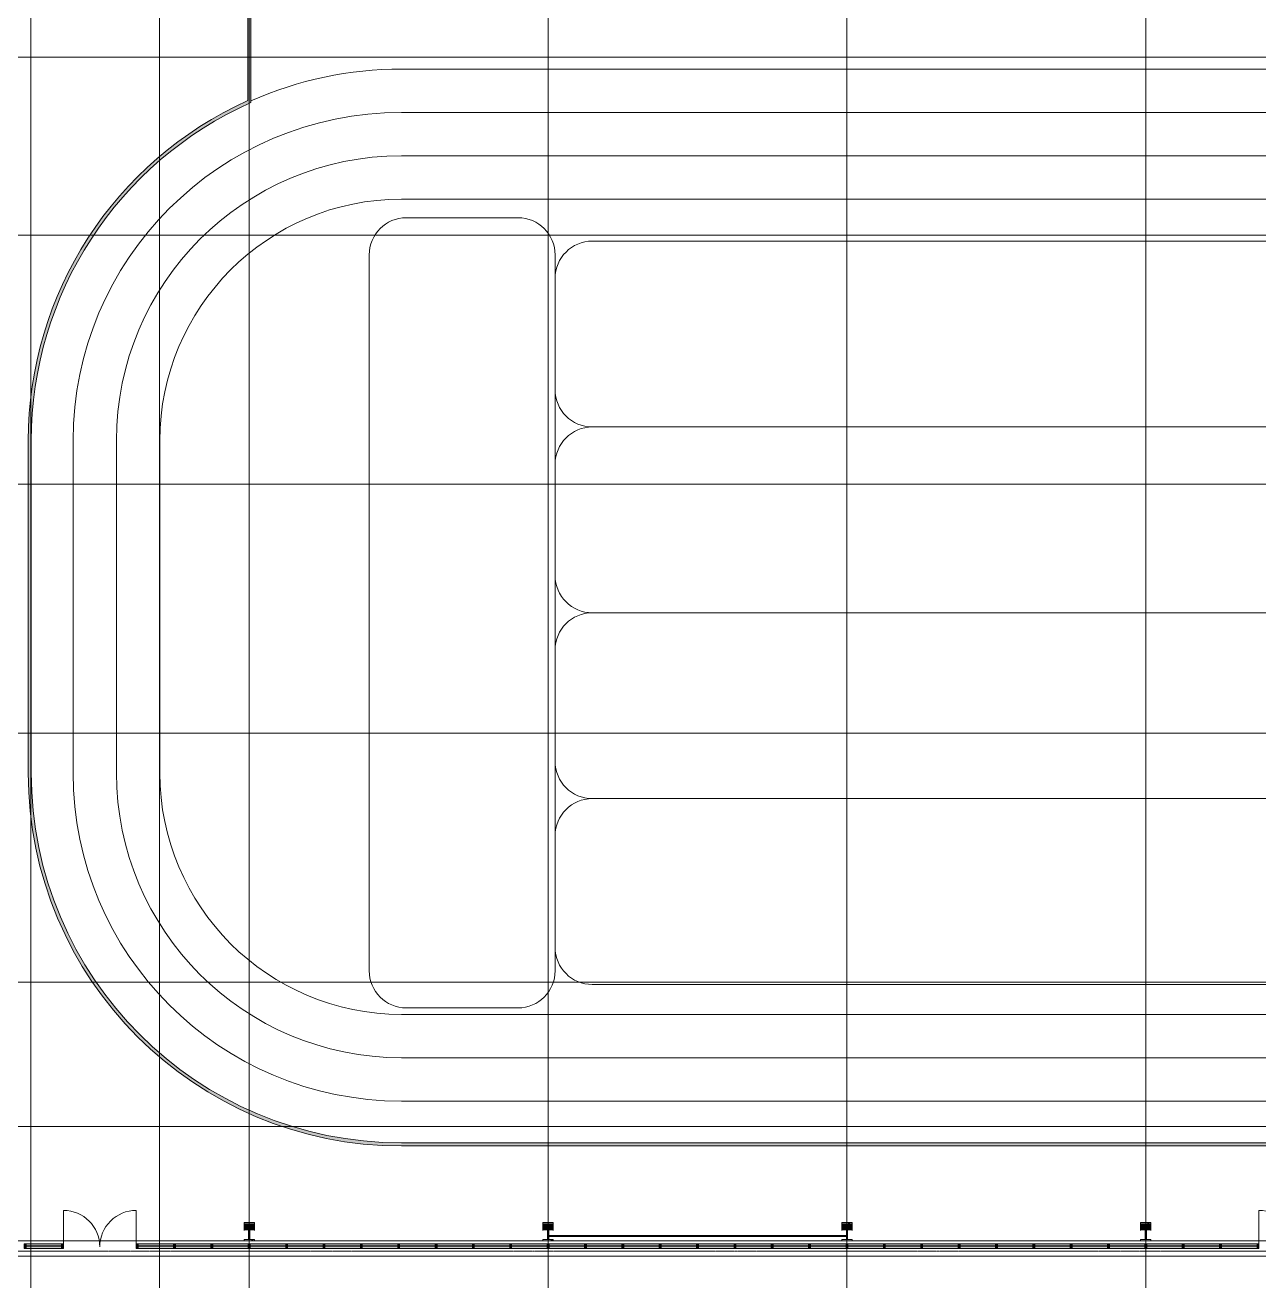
# Model space of a CAD drawing. Header units: inches. Extents: x 25369 to 33161, y -23509 to -20274.
# Drawn here: x 28798 to 29993, y -22398 to -21181 of the extents above; entities that cross this region are included whole.
import ezdxf

# ---------------------------------------------------------------- set-up
doc = ezdxf.new("R2010")
doc.units = ezdxf.units.IN
doc.header["$MEASUREMENT"] = 0
doc.linetypes.add('Dash 1_16_', pattern=[0.125, 0.0625, -0.0625])
doc.linetypes.add('Grid Line 1_2_', pattern=[0.875, 0.5, -0.125, 0.125, -0.125])
for name, color, linetype, lineweight in [('A-DETL', 90, 'Continuous', 9), ('A-DOOR', 31, 'Continuous', 9), ('A-FLOR-HRAL', 11, 'Continuous', 9), ('A-FLOR-OTLN', 90, 'Continuous', 9), ('A-GLAZ-CURT', 52, 'Continuous', 9), ('A-GLAZ-CWMG', 51, 'Continuous', 9), ('G-ANNO-SYMB', 111, 'Continuous', 9), ('S-BEAM', 12, 'Continuous', 9), ('S-GRID', 1, 'Continuous', 9)]:
    doc.layers.add(name, color=color, linetype=linetype, lineweight=lineweight)
pattern_1 = [(225, (29883.517, -22360.053), (19.00703, -19.00703), []), (225, (29883.517, -22388.853), (19.00703, -19.00703), [])]
pattern_2 = [(225, (29594.017, -22360.053), (19.00703, -19.00703), []), (225, (29594.017, -22388.853), (19.00703, -19.00703), [])]
pattern_3 = [(225, (29304.517, -22360.053), (19.00703, -19.00703), []), (225, (29304.517, -22388.853), (19.00703, -19.00703), [])]
pattern_4 = [(225, (29015.017, -22360.053), (19.00703, -19.00703), []), (225, (29015.017, -22388.853), (19.00703, -19.00703), [])]

# ---------------------------------------------------------------- blocks, each defined once
blk = doc.blocks.new('Struct_Xcel_Sports Complex_rvt-2-Overall Floor Plan')
at = {"layer": 'A-DETL', "linetype": 'Dash 1_16_'}
for p, q in [((23080.9, -22359.6), (22799.4, -22359.6)), ((23370.4, -22359.6), (23090.9, -22359.6)), ((23659.9, -22359.6), (23380.4, -22359.6)), ((23949.4, -22359.6), (23669.9, -22359.6)), ((24238.9, -22359.6), (23959.4, -22359.6)), ((24241.5, -22369.6), (22804, -22369.6))]:
    blk.add_line(p, q, dxfattribs=at)
blk = doc.blocks.new('Top Rail Type - Top Rail_Internal_-939601-Overall Floor Plan')
at = {"layer": 'A-FLOR-HRAL'}
h = blk.add_hatch(color=256, dxfattribs=at)
h.paths.add_polyline_path([(24601.9, -21906.1), (24604.9, -21906.1), (24604.9, -21143.4), (24601.9, -21143.4), (24601.9, -21872)], flags=0)
h.paths.add_polyline_path([(24601.9, -21142.4), (24604.9, -21142.4), (24604.9, -21140.3), (24601.9, -21140.2), (24601.9, -21142.2)], flags=0)
h.paths.add_polyline_path([(24604.9, -21139.3), (24604.9, -21135.1), (24601.9, -21135.1), (24601.9, -21139.2)], flags=0)
for points in [[(23087.4, -21256.6), (23087.4, -21165.6), (23084.4, -21165.6), (23084.4, -21254.6)], [(22871.7, -21584.1), (22874.8, -21584.1), (22875, -21570.7), (22875.8, -21557.4), (22877.2, -21542.8), (22878.7, -21531), (22880.9, -21517.8), (22883.6, -21504.8), (22886.8, -21491.9), (22890.5, -21479.1), (22894.6, -21466.4), (22899.2, -21453.9), (22904.3, -21441.6), (22909.8, -21429.5), (22915.8, -21417.6), (22922.2, -21405.9), (22929, -21394.4), (22936.3, -21383.3), (22943.9, -21372.4), (22952, -21361.8), (22960.5, -21351.5), (22969.3, -21341.5), (22978.5, -21331.9), (22988, -21322.6), (22997.9, -21313.7), (23008.1, -21305.1), (23018.6, -21296.9), (23029.4, -21289.2), (23040.5, -21281.8), (23051.9, -21274.8), (23065.3, -21267.4), (23075.3, -21262.2), (23087.4, -21256.6), (23084.4, -21254.6), (23072.3, -21260.3), (23060.4, -21266.5), (23048.8, -21273.1), (23037.4, -21280.2), (23026.3, -21287.6), (23015.5, -21295.5), (23005, -21303.7), (22994.8, -21312.3), (22984.9, -21321.3), (22975.4, -21330.7), (22966.2, -21340.4), (22957.4, -21350.4), (22948.9, -21360.8), (22940.8, -21371.5), (22933.2, -21382.4), (22924.9, -21395.4), (22918, -21407.2), (22912.7, -21416.9), (22906.7, -21428.8), (22901.2, -21441), (22896.2, -21453.4), (22891.6, -21465.9), (22887.4, -21478.7), (22883.8, -21491.5), (22880.6, -21504.5), (22877.9, -21517.6), (22875.7, -21530.8), (22874, -21544), (22872.7, -21557.3), (22872, -21570.7)], [(22871.7, -21906.1), (22874.8, -21906.1), (22874.8, -21584.1), (22871.7, -21584.1), (22871.7, -21872)], [(23233.3, -22267.6), (23233.3, -22264.5), (23219.9, -22264.3), (23205.6, -22263.4), (23193.1, -22262.3), (23179.8, -22260.5), (23166.6, -22258.3), (23153.5, -22255.5), (23140.5, -22252.3), (23127.6, -22248.6), (23114.9, -22244.4), (23100.3, -22238.9), (23089.9, -22234.6), (23077.7, -22229), (23065.3, -22222.7), (23054, -22216.5), (23042.5, -22209.6), (23030.2, -22201.4), (23020.4, -22194.5), (23009.7, -22186.3), (22999.4, -22177.8), (22989.4, -22168.8), (22979.8, -22159.5), (22970.5, -22149.9), (22961.5, -22139.9), (22953, -22129.6), (22944.8, -22118.9), (22937.1, -22108), (22929.7, -22096.8), (22922.8, -22085.3), (22916.3, -22073.6), (22910.3, -22061.6), (22904.7, -22049.4), (22899.6, -22037), (22894.9, -22024.5), (22890.7, -22011.7), (22887, -21998.8), (22883.8, -21985.8), (22881, -21972.7), (22878.8, -21959.5), (22877, -21946.2), (22875.8, -21932.8), (22875, -21919.5), (22874.8, -21906.1), (22871.7, -21906.1), (22872, -21919.3), (22872.7, -21932.4), (22873.9, -21945.6), (22875.6, -21958.7), (22877.7, -21971.7), (22880.4, -21984.7), (22883.5, -21997.5), (22887.1, -22010.2), (22891.1, -22022.8), (22895.6, -22035.2), (22900.5, -22047.4), (22905.9, -22059.5), (22911.7, -22071.4), (22918, -22083), (22924.9, -22094.7), (22931.7, -22105.5), (22939.2, -22116.4), (22947.1, -22127), (22955.4, -22137.3), (22964, -22147.3), (22973, -22157), (22982.3, -22166.3), (22992, -22175.3), (23002, -22183.9), (23012.3, -22192.2), (23022.9, -22200.1), (23033.8, -22207.6), (23044.9, -22214.6), (23056.3, -22221.3), (23068, -22227.6), (23079.8, -22233.4), (23091.9, -22238.8), (23104.1, -22243.7), (23116.5, -22248.2), (23129.1, -22252.2), (23141.8, -22255.8), (23156.6, -22259.3), (23167.6, -22261.6), (23180.6, -22263.7), (23193.7, -22265.4), (23206.9, -22266.6), (23220.1, -22267.3)], [(24243.4, -22267.6), (24258.4, -22267.2), (24269.8, -22266.6), (24282.9, -22265.4), (24296, -22263.7), (24309.1, -22261.6), (24322, -22258.9), (24334.8, -22255.8), (24347.5, -22252.2), (24360.1, -22248.2), (24372.5, -22243.7), (24384.8, -22238.8), (24398.8, -22232.4), (24408.7, -22227.6), (24421.6, -22220.6), (24431.7, -22214.6), (24442.9, -22207.6), (24453.7, -22200.1), (24464.3, -22192.2), (24474.6, -22183.9), (24484.6, -22175.3), (24494.3, -22166.3), (24504.1, -22156.5), (24512.6, -22147.3), (24521.3, -22137.3), (24529.5, -22127), (24537.4, -22116.4), (24545.6, -22104.4), (24552, -22094.4), (24558.7, -22083), (24564.9, -22071.4), (24570.7, -22059.5), (24576.1, -22047.4), (24581.1, -22035.2), (24585.5, -22022.8), (24589.6, -22010.2), (24593.2, -21997.5), (24596.3, -21984.7), (24598.9, -21971.7), (24601.1, -21958.7), (24602.7, -21945.6), (24604.1, -21930.1), (24604.7, -21919.3), (24604.9, -21906.1), (24601.9, -21906.1), (24601.6, -21919.5), (24600.9, -21932.8), (24599.6, -21946.2), (24597.9, -21959.5), (24595.6, -21972.7), (24592.9, -21985.8), (24589.7, -21998.8), (24585.9, -22011.7), (24581.8, -22024.5), (24577.1, -22037), (24572, -22049.4), (24566.4, -22061.6), (24560.3, -22073.6), (24553.8, -22085.3), (24546.9, -22096.8), (24539.2, -22108.6), (24531.8, -22118.9), (24523.7, -22129.6), (24515.1, -22139.9), (24506.2, -22149.9), (24496.9, -22159.5), (24487.2, -22168.8), (24477.2, -22177.8), (24466.9, -22186.3), (24456.3, -22194.5), (24445.3, -22202.2), (24433.9, -22209.7), (24422.6, -22216.5), (24410.9, -22223), (24398.8, -22229.1), (24386.7, -22234.6), (24374.4, -22239.7), (24361.8, -22244.4), (24349.1, -22248.6), (24336.2, -22252.3), (24323.2, -22255.5), (24310, -22258.3), (24296.8, -22260.5), (24283.5, -22262.3), (24270.2, -22263.5), (24256.8, -22264.3), (24243.4, -22264.5)], [(24118, -22267.6), (24243.4, -22267.6), (24243.4, -22264.5), (23233.3, -22264.5), (23233.3, -22267.6), (23977.7, -22267.6)]]:
    blk.add_hatch(color=256, dxfattribs=at).paths.add_polyline_path(points, flags=0)
for p, q in [((24601.9, -21135.1), (24601.9, -21139.2)), ((24604.9, -21135.1), (24604.9, -21139.3)), ((24601.9, -21140.2), (24601.9, -21142.5)), ((24601.9, -21143.4), (24601.9, -21906.1)), ((24604.9, -21140.3), (24604.9, -21142.4)), ((24604.9, -21143.3), (24604.9, -21906.1)), ((23084.4, -21165.6), (23087.4, -21165.6)), ((23084.4, -21254.6), (23084.4, -21165.6)), ((23087.4, -21256.6), (23087.4, -21165.6)), ((22871.7, -21906.1), (22871.7, -21584.1)), ((22874.8, -21906.1), (22874.8, -21584.1)), ((24243.4, -22264.5), (23233.3, -22264.5)), ((24243.4, -22267.6), (23233.3, -22267.6))]:
    blk.add_line(p, q, dxfattribs=at)
for centre, radius, start, end in [((23233.3, -21584.1), 361.5, 114.3202, 180), ((23233.3, -21584.1), 358.5, 114.0064, 180), ((23233.3, -21906.1), 361.5, 180, 270), ((23233.3, -21906.1), 358.5, 180, 270), ((24243.4, -21906.1), 358.5, 270, 0), ((24243.4, -21906.1), 361.5, 270, 0)]:
    blk.add_arc(centre, radius, start, end, dxfattribs=at)
blk = doc.blocks.new('columns and girder2 - one-V32-Overall Floor Plan')
at = {"layer": 'S-BEAM'}
h = blk.add_hatch(dxfattribs=at)
h.set_pattern_fill('FP_29', color=256, style=0, pattern_type=2)
h.set_pattern_definition(pattern_1)
h.paths.add_polyline_path([(-5, -0.5), (-5, -2), (5, -2), (5, -0.5)], flags=0)
h.paths.add_polyline_path([(-5, -17), (-5, -18.5), (5, -18.5), (5, -17)], flags=0)
h.paths.add_polyline_path([(5, -1204.9), (-5, -1204.9), (-5, -1206.4), (5, -1206.4)], flags=0)
h.paths.add_polyline_path([(5, -1224.3), (-5, -1224.3), (-5, -1225), (5, -1225)], flags=0)
h = blk.add_hatch(color=256, dxfattribs=at)
h.paths.add_polyline_path([(5, -10.7), (0.6, -10.7), (0.6, -17), (5, -17)], flags=0)
h.paths.add_polyline_path([(-5, -10.7), (-5, -17), (-0.6, -17), (-0.6, -10.7)], flags=0)
h = blk.add_hatch(dxfattribs=at)
h.set_pattern_fill('FP_29', color=256, style=0, pattern_type=2)
h.set_pattern_definition(pattern_1)
h.paths.add_polyline_path([(-0.6, -2), (-0.6, -17), (0.6, -17), (0.6, -2)], flags=0)
h.paths.add_polyline_path([(-0.6, -1206.4), (-0.6, -1224.3), (0.6, -1224.3), (0.6, -1206.4)], flags=0)
at = {"layer": 'S-BEAM', "lineweight": 15}
for p, q in [((5, -0.5), (-5, -0.5)), ((-5, -0.5), (-5, -2)), ((-5, -2), (5, -2)), ((0.6, -2), (-0.6, -2)), ((-0.6, -2), (-0.6, -17)), ((0.6, -17), (0.6, -2)), ((5, -2), (5, -0.5)), ((5, -17), (-5, -17)), ((-5, -17), (-5, -18.5)), ((-5, -18.5), (5, -18.5)), ((-0.6, -17), (0.6, -17)), ((5, -18.5), (5, -17))]:
    blk.add_line(p, q, dxfattribs=at)
at = {"layer": 'S-BEAM'}
for p, q in [((-5, -17), (-5, -10.7)), ((5, -10.7), (5, -17))]:
    blk.add_line(p, q, dxfattribs=at)
blk = doc.blocks.new('columns and girder2 - one-V33-Overall Floor Plan')
at = {"layer": 'S-BEAM'}
h = blk.add_hatch(dxfattribs=at)
h.set_pattern_fill('FP_30', color=256, style=0, pattern_type=2)
h.set_pattern_definition(pattern_2)
h.paths.add_polyline_path([(5, -0.5), (-5, -0.5), (-5, -2), (5, -2)], flags=0)
h.paths.add_polyline_path([(5, -17), (-5, -17), (-5, -18.5), (5, -18.5)], flags=0)
h.paths.add_polyline_path([(-5, -1204.9), (-5, -1206.4), (5, -1206.4), (5, -1204.9), (3.1, -1204.9)], flags=0)
h.paths.add_polyline_path([(5, -1224.3), (-5, -1224.3), (-5, -1225), (5, -1225)], flags=0)
h = blk.add_hatch(color=256, dxfattribs=at)
h.paths.add_polyline_path([(-0.6, -10.7), (-5, -10.7), (-5, -17), (-0.6, -17), (-0.6, -13.6)], flags=0)
h.paths.add_polyline_path([(3.1, -10.7), (0.6, -10.7), (0.6, -17), (5, -17), (5, -10.7)], flags=0)
h = blk.add_hatch(dxfattribs=at)
h.set_pattern_fill('FP_30', color=256, style=0, pattern_type=2)
h.set_pattern_definition(pattern_2)
h.paths.add_polyline_path([(0, -5.7), (0.2, -5.6), (0, -5.7)], flags=0)
h.paths.add_polyline_path([(0.6, -2), (-0.6, -2), (-0.6, -17), (0.6, -17), (0.6, -5.7), (-0.2, -5.7), (-0.4, -5.3), (-0.2, -4.8), (0, -4.7), (0.6, -4.7), (0.6, -3.9)], flags=0)
h.paths.add_polyline_path([(0.6, -1206.4), (-0.6, -1206.4), (-0.6, -1224.3), (0.6, -1224.3), (0.6, -1222.3), (0, -1222.2), (-0.3, -1222), (-0.4, -1221.7), (-0.2, -1221.4), (0, -1221.3), (0.6, -1221.3), (0.6, -1214.3)], flags=0)
at = {"layer": 'S-BEAM', "lineweight": 15}
for p, q in [((5, -0.5), (-5, -0.5)), ((-5, -0.5), (-5, -2)), ((-5, -2), (5, -2)), ((0.6, -2), (-0.6, -2)), ((-0.6, -2), (-0.6, -17)), ((0.6, -4.7), (0.6, -2)), ((0.6, -17), (0.6, -5.7)), ((5, -2), (5, -0.5)), ((5, -17), (-5, -17)), ((-5, -17), (-5, -18.5)), ((-5, -18.5), (5, -18.5)), ((-0.6, -17), (0.6, -17)), ((5, -18.5), (5, -17))]:
    blk.add_line(p, q, dxfattribs=at)
at = {"layer": 'S-BEAM'}
for p, q in [((-5, -17), (-5, -10.7)), ((5, -10.7), (5, -17))]:
    blk.add_line(p, q, dxfattribs=at)
blk = doc.blocks.new('columns and girder2 - one-V34-Overall Floor Plan')
at = {"layer": 'S-BEAM'}
h = blk.add_hatch(dxfattribs=at)
h.set_pattern_fill('FP_31', color=256, style=0, pattern_type=2)
h.set_pattern_definition(pattern_3)
h.paths.add_polyline_path([(5, -0.5), (-5, -0.5), (-5, -2), (5, -2)], flags=0)
h.paths.add_polyline_path([(-5, -17), (-5, -18.5), (5, -18.5), (5, -17)], flags=0)
h.paths.add_polyline_path([(-5, -1204.9), (-5, -1206.4), (5, -1206.4), (5, -1204.9)], flags=0)
h.paths.add_polyline_path([(5, -1224.3), (-5, -1224.3), (-5, -1225), (5, -1225)], flags=0)
h = blk.add_hatch(color=256, dxfattribs=at)
h.paths.add_polyline_path([(0.6, -10.7), (0.6, -17), (5, -17), (5, -10.7)], flags=0)
h.paths.add_polyline_path([(-5, -10.7), (-5, -17), (-0.6, -17), (-0.6, -10.7)], flags=0)
h = blk.add_hatch(dxfattribs=at)
h.set_pattern_fill('FP_31', color=256, style=0, pattern_type=2)
h.set_pattern_definition(pattern_3)
h.paths.add_polyline_path([(0.6, -2), (-0.6, -2), (-0.6, -4.7), (0.1, -4.8), (0.3, -4.9), (0.4, -5.3), (0.3, -5.6), (-0.1, -5.7), (-0.6, -5.7), (-0.6, -17), (0.6, -17), (0.6, -3.9)], flags=0)
h.paths.add_polyline_path([(-0.6, -1206.4), (-0.6, -1221.3), (-0.3, -1221.3), (0, -1221.5), (0.1, -1221.8), (-0.1, -1222.1), (-0.3, -1222.3), (-0.6, -1222.3), (-0.6, -1224.3), (0.6, -1224.3), (0.6, -1206.4)], flags=0)
at = {"layer": 'S-BEAM', "lineweight": 15}
for p, q in [((5, -0.5), (-5, -0.5)), ((-5, -0.5), (-5, -2)), ((-5, -2), (5, -2)), ((0.6, -2), (-0.6, -2)), ((-0.6, -2), (-0.6, -4.7)), ((-0.6, -5.7), (-0.6, -17)), ((0.6, -17), (0.6, -2)), ((5, -2), (5, -0.5)), ((5, -17), (-5, -17)), ((-5, -17), (-5, -18.5)), ((-5, -18.5), (5, -18.5)), ((-0.6, -17), (0.6, -17)), ((5, -18.5), (5, -17))]:
    blk.add_line(p, q, dxfattribs=at)
at = {"layer": 'S-BEAM'}
for p, q in [((-5, -17), (-5, -10.7)), ((5, -10.7), (5, -17))]:
    blk.add_line(p, q, dxfattribs=at)
blk = doc.blocks.new('columns and girder2 - one-V35-Overall Floor Plan')
at = {"layer": 'S-BEAM'}
h = blk.add_hatch(dxfattribs=at)
h.set_pattern_fill('FP_32', color=256, style=0, pattern_type=2)
h.set_pattern_definition(pattern_4)
h.paths.add_polyline_path([(-5, -0.5), (-5, -2), (5, -2), (5, -0.5)], flags=0)
h.paths.add_polyline_path([(-5, -17), (-5, -18.5), (5, -18.5), (5, -17)], flags=0)
h.paths.add_polyline_path([(5, -1204.9), (-5, -1204.9), (-5, -1206.4), (5, -1206.4)], flags=0)
h.paths.add_polyline_path([(5, -1224.3), (-5, -1224.3), (-5, -1225), (5, -1225)], flags=0)
h = blk.add_hatch(color=256, dxfattribs=at)
h.paths.add_polyline_path([(5, -10.7), (0.6, -10.7), (0.6, -17), (5, -17)], flags=0)
h.paths.add_polyline_path([(-5, -10.7), (-5, -17), (-0.6, -17), (-0.6, -10.7)], flags=0)
h = blk.add_hatch(dxfattribs=at)
h.set_pattern_fill('FP_32', color=256, style=0, pattern_type=2)
h.set_pattern_definition(pattern_4)
h.paths.add_polyline_path([(0.6, -2), (-0.6, -2), (-0.6, -17), (0.6, -17)], flags=0)
h.paths.add_polyline_path([(-0.6, -1206.4), (-0.6, -1224.3), (0.6, -1224.3), (0.6, -1206.4)], flags=0)
at = {"layer": 'S-BEAM', "lineweight": 15}
for p, q in [((5, -0.5), (-5, -0.5)), ((-5, -0.5), (-5, -2)), ((-5, -2), (5, -2)), ((0.6, -2), (-0.6, -2)), ((-0.6, -2), (-0.6, -17)), ((0.6, -17), (0.6, -2)), ((5, -2), (5, -0.5)), ((5, -17), (-5, -17)), ((-5, -17), (-5, -18.5)), ((-5, -18.5), (5, -18.5)), ((-0.6, -17), (0.6, -17)), ((5, -18.5), (5, -17))]:
    blk.add_line(p, q, dxfattribs=at)
at = {"layer": 'S-BEAM'}
for p, q in [((-5, -17), (-5, -10.7)), ((5, -10.7), (5, -17))]:
    blk.add_line(p, q, dxfattribs=at)
blk = doc.blocks.new('Door_Single_Storefront - one-1371406-Overall Floor Plan')
at = {"layer": 'A-DOOR'}
blk.add_line((-17.65625, 35.3125), (-17.65625, 0), dxfattribs=at)
blk.add_arc((-17.65625, 0), 35.3125, 360, 90, dxfattribs=at)
blk = doc.blocks.new('System Panel - Interior Glazing-1220293-Overall Floor Plan')
at = {"layer": 'A-GLAZ-CURT'}
blk.add_hatch(color=256, dxfattribs=at).paths.add_polyline_path([(17.2, -0.6), (-17.2, -0.6), (-17.2, -0.9), (17.2, -0.9)], flags=0)
for p, q in [((17.2, -0.6), (-17.2, -0.6)), ((-17.2, -0.6), (-17.2, -0.9)), ((-17.2, -0.9), (17.2, -0.9)), ((17.2, -0.9), (17.2, -0.6))]:
    blk.add_line(p, q, dxfattribs=at)
blk = doc.blocks.new('Door_Single_Storefront - one-1371405-Overall Floor Plan')
at = {"layer": 'A-DOOR'}
blk.add_line((-17.65625, -35.3125), (-17.65625, 0), dxfattribs=at)
blk.add_arc((-17.65625, 0), 35.3125, 270, 0, dxfattribs=at)
blk = doc.blocks.new('Rectangular Mullion - Interior 1_75_ x 4_5_-V85-Overall Floor Plan')
at = {"layer": 'A-GLAZ-CWMG'}
h = blk.add_hatch(color=256, dxfattribs=at)
h.paths.add_polyline_path([(24027.6, -22366.8), (24062.1, -22366.8), (24062.1, -22364.7), (24027.6, -22364.7)], flags=0)
h.paths.add_polyline_path([(24027.6, -22364.4), (24062.1, -22364.4), (24062.1, -22362.3), (24027.6, -22362.3)], flags=0)
for p, q in [((24027.6, -22362.3), (24062.1, -22362.3)), ((24027.6, -22366.8), (24062.1, -22366.8))]:
    blk.add_line(p, q, dxfattribs=at)
blk = doc.blocks.new('Rectangular Mullion - Interior 1_75_ x 4_5_-1179494-Overall Floor Plan')
at = {"layer": 'A-GLAZ-CWMG'}
h = blk.add_hatch(color=256, dxfattribs=at)
h.paths.add_polyline_path([(24574.2, -22366.8), (24604.9, -22366.8), (24604.9, -22364.7), (24570.5, -22364.7), (24570.5, -22366.8)], flags=0)
h.paths.add_polyline_path([(24574.2, -22364.4), (24604.9, -22364.4), (24604.9, -22362.3), (24570.5, -22362.3), (24570.5, -22364.4)], flags=0)
for p, q in [((24570.5, -22362.3), (24604.9, -22362.3)), ((24570.5, -22366.8), (24604.9, -22366.8))]:
    blk.add_line(p, q, dxfattribs=at)
blk = doc.blocks.new('Rectangular Mullion - Interior 1_75_ x 4_5_-1305206-Overall Floor Plan')
at = {"layer": 'A-GLAZ-CWMG'}
h = blk.add_hatch(color=256, dxfattribs=at)
h.paths.add_polyline_path([(24317.1, -22366.8), (24351.6, -22366.8), (24351.6, -22364.7), (24317.1, -22364.7)], flags=0)
h.paths.add_polyline_path([(24317.1, -22364.4), (24351.6, -22364.4), (24351.6, -22362.3), (24317.1, -22362.3)], flags=0)
for p, q in [((24317.1, -22362.3), (24351.6, -22362.3)), ((24317.1, -22366.8), (24351.6, -22366.8))]:
    blk.add_line(p, q, dxfattribs=at)
blk = doc.blocks.new('Rectangular Mullion - Interior 1_75_ x 4_5_-1220290-Overall Floor Plan')
at = {"layer": 'A-GLAZ-CWMG'}
blk.add_hatch(color=256, dxfattribs=at).paths.add_polyline_path([(-0.9, -1.5), (-0.9, 3), (0.9, 3), (0.9, -1.5)], flags=0)
at = {"layer": 'A-GLAZ-CWMG', "lineweight": 13}
for p, q in [((-0.9, 3), (0.9, 3)), ((-0.9, -1.5), (-0.9, 3)), ((0.9, 3), (0.9, -1.5)), ((0.9, -1.5), (-0.9, -1.5))]:
    blk.add_line(p, q, dxfattribs=at)
blk = doc.blocks.new('Round Bar - 1_-1257056-Overall Floor Plan')
at = {"layer": 'S-BEAM'}
for points in [[(24533.4, -22355.3), (24533.7, -22355.2), (24533.8, -22354.8), (24533.7, -22354.5), (24533.4, -22354.3), (24533.1, -22354.5), (24533, -22354.8), (24533.1, -22355.2)], [(24626.9, -22355.3), (24678.1, -22355.3), (24678.1, -22355), (24678.1, -22354.3), (24533.5, -22354.4), (24533.7, -22354.6), (24533.7, -22354.9), (24533.6, -22355.2), (24533.5, -22355.3), (24609.3, -22355.3)]]:
    blk.add_hatch(color=256, dxfattribs=at).paths.add_polyline_path(points, flags=0)
for p, q in [((24678.6, -22354.3), (24533.4, -22354.3)), ((24533.4, -22355.3), (24678.6, -22355.3))]:
    blk.add_line(p, q, dxfattribs=at)
for start_param, end_param in [(0, 3.141593), (3.141593, 6.283185)]:
    blk.add_ellipse((24533.4, -22354.8), major_axis=(0, 0.5), ratio=0.73532, start_param=start_param, end_param=end_param, dxfattribs=at)
blk = doc.blocks.new('Round Bar - 1_-1257174-Overall Floor Plan')
at = {"layer": 'S-BEAM'}
for points in [[(24802.3, -22355.3), (24822.7, -22355.3), (24822.5, -22354.9), (24822.6, -22354.5), (24822.9, -22354.3), (24678.1, -22354.4), (24678.1, -22354.6), (24678.1, -22355.3), (24678.2, -22355.3), (24784.8, -22355.3)], [(24822.9, -22355.3), (24823, -22355.3), (24823.2, -22355.1), (24823.2, -22354.7), (24823, -22354.4), (24822.9, -22354.3), (24822.6, -22354.5), (24822.5, -22354.9), (24822.6, -22355.1)]]:
    blk.add_hatch(color=256, dxfattribs=at).paths.add_polyline_path(points, flags=0)
for p, q in [((24822.9, -22354.3), (24677.6, -22354.3)), ((24677.7, -22355.3), (24822.9, -22355.3))]:
    blk.add_line(p, q, dxfattribs=at)
for start_param, end_param in [(0, 3.141593), (3.141593, 6.283185)]:
    blk.add_ellipse((24822.9, -22354.8), major_axis=(0, 0.5), ratio=0.73532, start_param=start_param, end_param=end_param, dxfattribs=at)

msp = doc.modelspace()

# ---------------------------------------------------------------- linework, layer by layer
at = {"layer": 'A-FLOR-OTLN'}
for p, q in [((29162.4, -21224.1), (30172.5, -21224.1)), ((29162.4, -21266.1), (30172.5, -21266.1)), ((29162.4, -21308.1), (30172.5, -21308.1)), ((29162.4, -21350.1), (30172.5, -21350.1)), ((29167.2, -21368.1), (29275.3, -21368.1)), ((29347.3, -21390.8), (30041.1, -21390.8)), ((29131.2, -22097.8), (29131.2, -21404.1)), ((29311.3, -21404.1), (29311.3, -22097.8)), ((30041.1, -21570.9), (29347.3, -21570.9)), ((28844.4, -21906.1), (28844.4, -21584.1)), ((28886.4, -21906.1), (28886.4, -21584.1)), ((28928.4, -21906.1), (28928.4, -21584.1)), ((30041.1, -21750.9), (29347.3, -21750.9)), ((30041.1, -21931), (29347.3, -21931)), ((30041.1, -22111.1), (29347.3, -22111.1)), ((30172.5, -22140.1), (29162.4, -22140.1)), ((29275.3, -22133.8), (29167.2, -22133.8)), ((30172.5, -22182.1), (29162.4, -22182.1)), ((30172.5, -22224.1), (29162.4, -22224.1))]:
    msp.add_line(p, q, dxfattribs=at)
for centre, radius, start, end in [((29162.4, -21584.1), 360, 90, 113.9023), ((29162.4, -21584.1), 318, 90, 180), ((29162.4, -21584.1), 276, 90, 180), ((29162.4, -21584.1), 234, 90, 180), ((29167.2, -21404.1), 36, 90, 180), ((29275.3, -21404.1), 36, 0, 90), ((29347.3, -21426.8), 36, 90, 180), ((29347.3, -21534.9), 36, 180, 270), ((29347.3, -21606.9), 36, 90, 180), ((29347.3, -21714.9), 36, 180, 270), ((29347.3, -21786.9), 36, 90, 180), ((29347.3, -21895), 36, 180, 270), ((29162.4, -21906.1), 318, 180, 270), ((29162.4, -21906.1), 276, 180, 270), ((29162.4, -21906.1), 234, 180, 270), ((29347.3, -21967), 36, 90, 180), ((29347.3, -22075.1), 36, 180, 270), ((29167.2, -22097.8), 36, 180, 270), ((29275.3, -22097.8), 36, 270, 0)]:
    msp.add_arc(centre, radius, start, end, dxfattribs=at)
at = {"layer": 'G-ANNO-SYMB'}
for p, q in [((28803.3, -21006.8), (28803.3, -22912.6)), ((28928.1, -21010.1), (28928.1, -22915.8)), ((32512.7, -21212.5), (28701.8, -21212.5)), ((32512.7, -22248.8), (27933, -22248.8)), ((32512.7, -22374.4), (27926.4, -22374.4))]:
    msp.add_line(p, q, dxfattribs=at)
at = {"layer": 'S-GRID', "linetype": 'Grid Line 1_2_'}
for p, q in [((29015, -23095.8), (29015, -20550.1)), ((29304.5, -23095.8), (29304.5, -20550.1)), ((29594, -23095.8), (29594, -20550.1)), ((29883.5, -23095.8), (29883.5, -20550.1)), ((29015, -23413.2), (29015, -20902.4)), ((29304.5, -23413.2), (29304.5, -20902.4)), ((29594, -23413.2), (29594, -20902.4)), ((29883.5, -23413.2), (29883.5, -20902.4)), ((32356.5, -21385.1), (27400.5, -21385.1)), ((33026.6, -21385.1), (27857.1, -21385.1)), ((32356.5, -21626.3), (27400.5, -21626.3)), ((33026.6, -21626.3), (27857.1, -21626.3)), ((32356.5, -21867.6), (27400.5, -21867.6)), ((33026.6, -21867.6), (27857.1, -21867.6)), ((32356.5, -22108.8), (27400.5, -22108.8)), ((33026.6, -22108.8), (27857.1, -22108.8)), ((32648.2, -22359.6), (28582.6, -22359.6)), ((33026.6, -22359.6), (28666.6, -22359.6)), ((32930.6, -22369.6), (28666.6, -22369.6))]:
    msp.add_line(p, q, dxfattribs=at)

# ---------------------------------------------------------------- block references
at = {"lineweight": 5}
msp.add_blockref('Struct_Xcel_Sports Complex_rvt-2-Overall Floor Plan', (5929.1, 0), dxfattribs=at)
at = {"layer": 'A-DOOR'}
for p in [(28852.6, -22365.3), (30010.6, -22365.3)]:
    msp.add_blockref('Door_Single_Storefront - one-1371406-Overall Floor Plan', p, dxfattribs=at)
at = {"layer": 'A-DOOR', "rotation": 180}
msp.add_blockref('Door_Single_Storefront - one-1371405-Overall Floor Plan', (28887.9, -22365.3), dxfattribs=at)
at = {"layer": 'A-FLOR-HRAL'}
msp.add_blockref('Top Rail Type - Top Rail_Internal_-939601-Overall Floor Plan', (5929.1, 0), dxfattribs=at)
at = {"layer": 'A-GLAZ-CURT', "rotation": 180}
for p in [(28816, -22365.3), (28924.5, -22365.3), (28960.7, -22365.3), (28996.9, -22365.3), (29033.1, -22365.3), (29069.3, -22365.3), (29105.5, -22365.3), (29141.7, -22365.3), (29177.9, -22365.3), (29214, -22365.3), (29250.2, -22365.3), (29286.4, -22365.3), (29322.6, -22365.3), (29358.8, -22365.3), (29395, -22365.3), (29431.2, -22365.3), (29467.4, -22365.3), (29503.5, -22365.3), (29539.7, -22365.3), (29575.9, -22365.3), (29612.1, -22365.3), (29648.3, -22365.3), (29684.5, -22365.3), (29720.7, -22365.3), (29756.9, -22365.3), (29793, -22365.3), (29829.2, -22365.3), (29865.4, -22365.3), (29901.6, -22365.3), (29937.8, -22365.3), (29974, -22365.3)]:
    msp.add_blockref('System Panel - Interior Glazing-1220293-Overall Floor Plan', p, dxfattribs=at)
at = {"layer": 'A-GLAZ-CWMG', "extrusion": (0, 0, -1)}
for p in [(-28797.9, -22365.3), (-28834.1, -22365.3), (-28906.5, -22365.3), (-28942.6, -22365.3), (-28978.8, -22365.3), (-29015, -22365.3), (-29051.2, -22365.3), (-29087.4, -22365.3), (-29123.6, -22365.3), (-29159.8, -22365.3), (-29196, -22365.3), (-29232.1, -22365.3), (-29268.3, -22365.3), (-29304.5, -22365.3), (-29340.7, -22365.3), (-29376.9, -22365.3), (-29413.1, -22365.3), (-29449.3, -22365.3), (-29485.5, -22365.3), (-29521.6, -22365.3), (-29557.8, -22365.3), (-29594, -22365.3), (-29630.2, -22365.3), (-29666.4, -22365.3), (-29702.6, -22365.3), (-29738.8, -22365.3), (-29775, -22365.3), (-29811.1, -22365.3), (-29847.3, -22365.3), (-29883.5, -22365.3), (-29919.7, -22365.3), (-29955.9, -22365.3), (-29992.1, -22365.3)]:
    msp.add_blockref('Rectangular Mullion - Interior 1_75_ x 4_5_-1220290-Overall Floor Plan', p, dxfattribs=at)
at = {"layer": 'A-GLAZ-CWMG'}
for name, p in [('Rectangular Mullion - Interior 1_75_ x 4_5_-V85-Overall Floor Plan', (4771.1, 0)), ('Rectangular Mullion - Interior 1_75_ x 4_5_-1305206-Overall Floor Plan', (4590.2, 0)), ('Rectangular Mullion - Interior 1_75_ x 4_5_-1179494-Overall Floor Plan', (4373.1, 0)), ('Rectangular Mullion - Interior 1_75_ x 4_5_-1179494-Overall Floor Plan', (4409.3, 0)), ('Rectangular Mullion - Interior 1_75_ x 4_5_-1179494-Overall Floor Plan', (4445.4, 0)), ('Rectangular Mullion - Interior 1_75_ x 4_5_-1179494-Overall Floor Plan', (4481.6, 0)), ('Rectangular Mullion - Interior 1_75_ x 4_5_-1179494-Overall Floor Plan', (4517.8, 0)), ('Rectangular Mullion - Interior 1_75_ x 4_5_-1179494-Overall Floor Plan', (4554, 0)), ('Rectangular Mullion - Interior 1_75_ x 4_5_-1179494-Overall Floor Plan', (4590.2, 0)), ('Rectangular Mullion - Interior 1_75_ x 4_5_-1179494-Overall Floor Plan', (4626.4, 0)), ('Rectangular Mullion - Interior 1_75_ x 4_5_-1179494-Overall Floor Plan', (4662.6, 0)), ('Rectangular Mullion - Interior 1_75_ x 4_5_-1179494-Overall Floor Plan', (4698.8, 0)), ('Rectangular Mullion - Interior 1_75_ x 4_5_-1179494-Overall Floor Plan', (4734.9, 0)), ('Rectangular Mullion - Interior 1_75_ x 4_5_-1179494-Overall Floor Plan', (4771.1, 0)), ('Rectangular Mullion - Interior 1_75_ x 4_5_-1179494-Overall Floor Plan', (4807.3, 0)), ('Rectangular Mullion - Interior 1_75_ x 4_5_-1179494-Overall Floor Plan', (4843.5, 0)), ('Rectangular Mullion - Interior 1_75_ x 4_5_-1179494-Overall Floor Plan', (4879.7, 0)), ('Rectangular Mullion - Interior 1_75_ x 4_5_-1179494-Overall Floor Plan', (4915.9, 0)), ('Rectangular Mullion - Interior 1_75_ x 4_5_-1179494-Overall Floor Plan', (4952.1, 0)), ('Rectangular Mullion - Interior 1_75_ x 4_5_-1179494-Overall Floor Plan', (4988.3, 0)), ('Rectangular Mullion - Interior 1_75_ x 4_5_-1179494-Overall Floor Plan', (5024.4, 0)), ('Rectangular Mullion - Interior 1_75_ x 4_5_-1179494-Overall Floor Plan', (5060.6, 0)), ('Rectangular Mullion - Interior 1_75_ x 4_5_-1179494-Overall Floor Plan', (5096.8, 0)), ('Rectangular Mullion - Interior 1_75_ x 4_5_-1179494-Overall Floor Plan', (5133, 0)), ('Rectangular Mullion - Interior 1_75_ x 4_5_-1179494-Overall Floor Plan', (5169.2, 0)), ('Rectangular Mullion - Interior 1_75_ x 4_5_-1179494-Overall Floor Plan', (5205.4, 0)), ('Rectangular Mullion - Interior 1_75_ x 4_5_-1179494-Overall Floor Plan', (5241.6, 0)), ('Rectangular Mullion - Interior 1_75_ x 4_5_-1179494-Overall Floor Plan', (5277.8, 0)), ('Rectangular Mullion - Interior 1_75_ x 4_5_-1179494-Overall Floor Plan', (5313.9, 0)), ('Rectangular Mullion - Interior 1_75_ x 4_5_-1179494-Overall Floor Plan', (5350.1, 0)), ('Rectangular Mullion - Interior 1_75_ x 4_5_-V85-Overall Floor Plan', (5929.1, 0))]:
    msp.add_blockref(name, p, dxfattribs=at)
at = {"layer": 'S-BEAM', "rotation": 180}
for name, p in [('columns and girder2 - one-V35-Overall Floor Plan', (29015, -22360.1)), ('columns and girder2 - one-V34-Overall Floor Plan', (29304.5, -22360.1)), ('columns and girder2 - one-V33-Overall Floor Plan', (29594, -22360.1)), ('columns and girder2 - one-V32-Overall Floor Plan', (29883.5, -22360.1))]:
    msp.add_blockref(name, p, dxfattribs=at)
at = {"layer": 'S-BEAM'}
for name in ['Round Bar - 1_-1257056-Overall Floor Plan', 'Round Bar - 1_-1257174-Overall Floor Plan']:
    msp.add_blockref(name, (4771.1, 0), dxfattribs=at)

doc.saveas('drawing.dxf')
